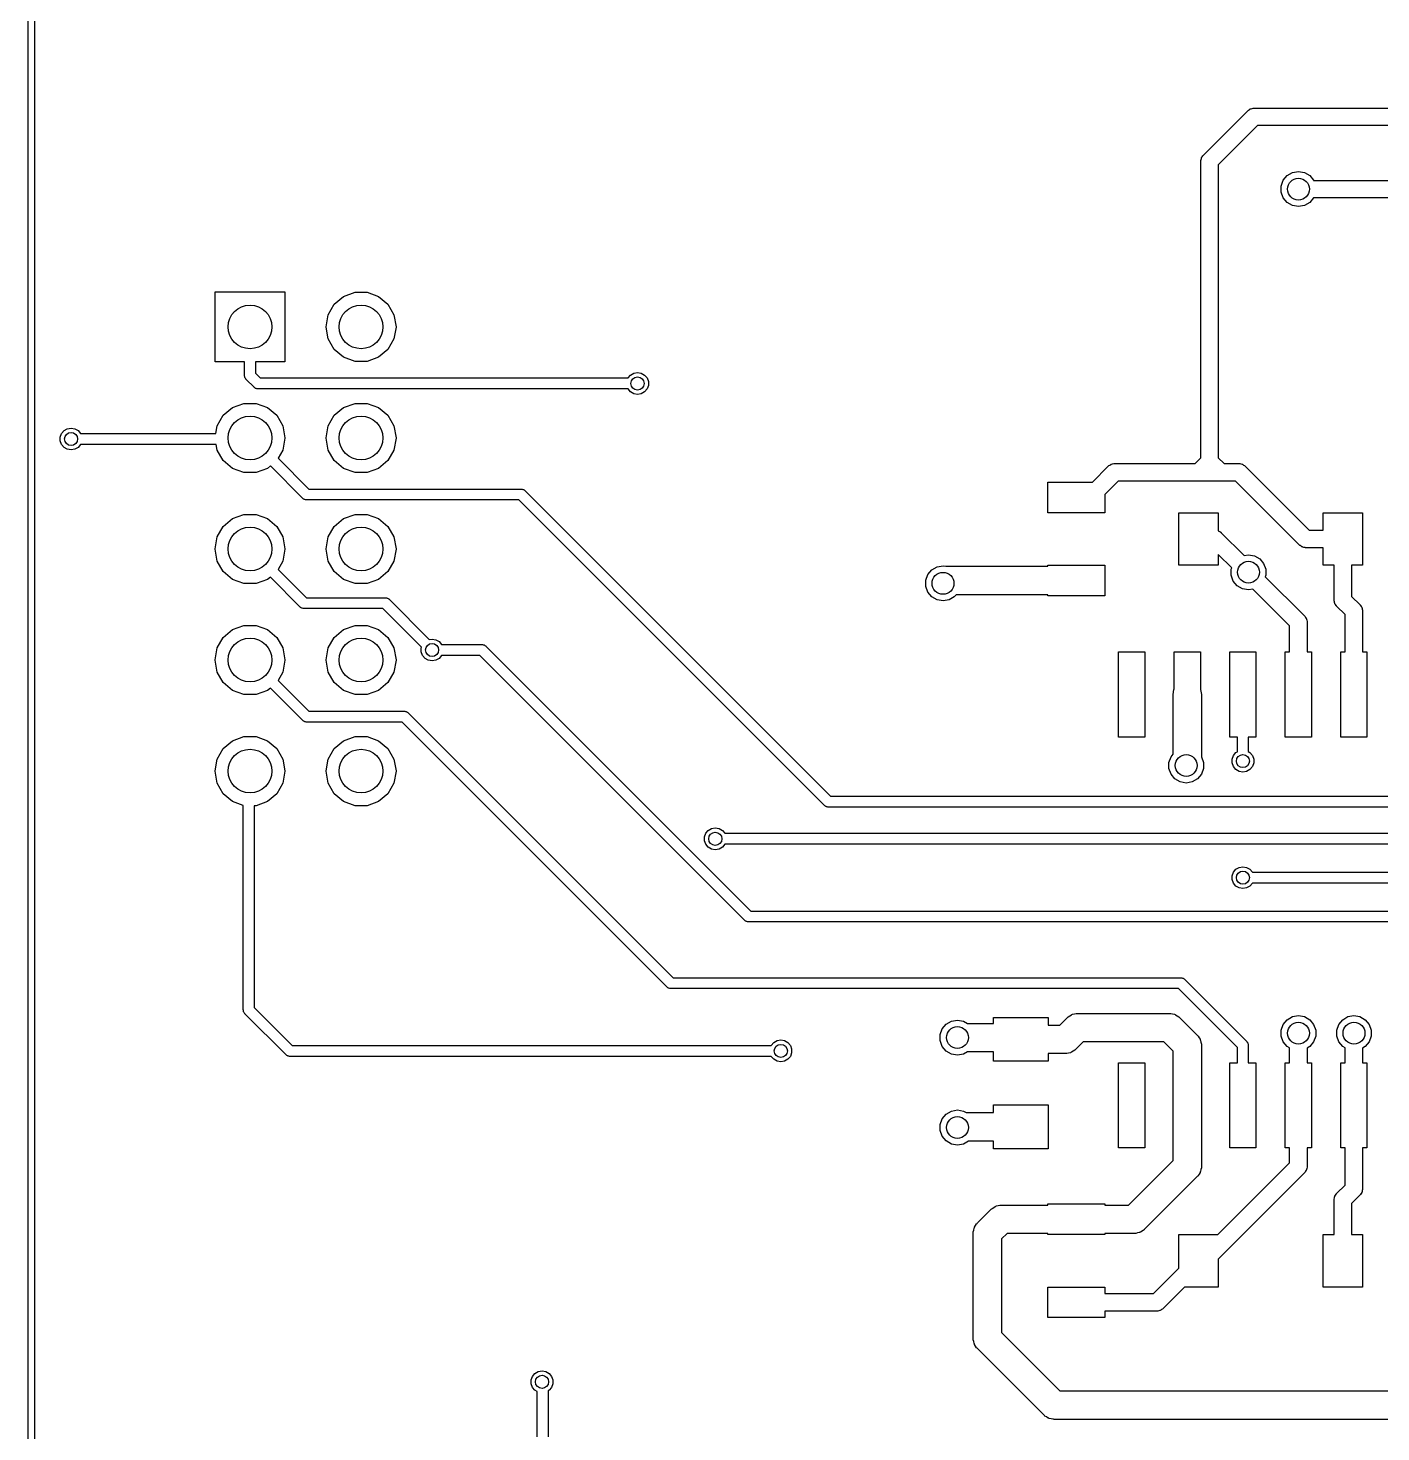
# Model space of a CAD drawing. Extents: x 25 to 125, y -125 to -25.
# Drawn here: x 24.93 to 55.86, y -90.27 to -58.17 of the extents above; entities that cross this region are included whole.
import ezdxf

# ---------------------------------------------------------------- set-up
doc = ezdxf.new("R2010")
doc.units = 0
doc.header["$MEASUREMENT"] = 0
doc.layers.add('BLACK', color=7, linetype='CONTINUOUS')

msp = doc.modelspace()

# ---------------------------------------------------------------- linework, layer by layer
at = {"layer": 'Black'}
for p, q in [((24.925, -125), (24.925, -25)), ((25.075, -25.075), (25.075, -124.925)), ((52.8304, -60.0448), (52.8531, -60.0317)), ((52.8531, -60.0317), (52.8745, -60.0167)), ((52.8745, -60.0167), (52.883, -60.0145)), ((52.883, -60.0145), (52.8906, -60.0101)), ((52.8906, -60.0101), (52.9163, -60.0055)), ((52.9163, -60.0055), (52.9416, -59.9988)), ((52.9416, -59.9988), (52.9503, -59.9995)), ((52.9503, -59.9995), (52.959, -59.998)), ((52.959, -59.998), (82.804, -59.998)), ((51.8016, -61.0726), (52.8176, -60.0566)), ((52.8176, -60.0566), (52.8248, -60.0515)), ((52.8248, -60.0515), (52.8304, -60.0448)), ((53.0418, -60.398), (52.143, -61.2968)), ((82.7212, -60.398), (53.0418, -60.398)), ((51.743, -61.214), (51.7445, -61.2053)), ((51.743, -67.945), (51.743, -61.214)), ((51.7438, -61.1966), (51.7505, -61.1713)), ((51.7445, -61.2053), (51.7438, -61.1966)), ((51.7505, -61.1713), (51.7551, -61.1456)), ((51.7551, -61.1456), (51.7595, -61.138)), ((51.7595, -61.138), (51.7617, -61.1295)), ((51.7617, -61.1295), (51.7767, -61.1081)), ((51.7767, -61.1081), (51.7898, -61.0854)), ((51.7898, -61.0854), (51.7965, -61.0798)), ((51.7965, -61.0798), (51.8016, -61.0726)), ((52.143, -61.2968), (52.143, -67.945)), ((53.6273, -61.6482), (53.7169, -61.5414)), ((53.7169, -61.5414), (53.8377, -61.4717)), ((53.8377, -61.4717), (53.975, -61.4475)), ((53.975, -61.4475), (54.1123, -61.4717)), ((54.1123, -61.4717), (54.2331, -61.5414)), ((54.2331, -61.5414), (54.3227, -61.6482)), ((53.5796, -61.7793), (53.6273, -61.6482)), ((53.5796, -61.9187), (53.5796, -61.7793)), ((53.6273, -62.0498), (53.5796, -61.9187)), ((54.3227, -61.6482), (54.323, -61.649)), ((54.323, -61.649), (79.075, -61.649)), ((53.7169, -62.1566), (53.6273, -62.0498)), ((53.8377, -62.2263), (53.7169, -62.1566)), ((53.975, -62.2505), (53.8377, -62.2263)), ((54.1123, -62.2263), (53.975, -62.2505)), ((54.2331, -62.1566), (54.1123, -62.2263)), ((54.3227, -62.0498), (54.2331, -62.1566)), ((54.323, -62.049), (54.3227, -62.0498)), ((79.075, -62.049), (54.323, -62.049)), ((29.2, -65.8), (29.2, -64.2)), ((29.2, -64.2), (30.8, -64.2)), ((30.8, -64.2), (30.8, -65.8)), ((32.14, -64.3041), (32.4011, -64.2091)), ((32.4011, -64.2091), (32.6789, -64.2091)), ((32.6789, -64.2091), (32.94, -64.3041)), ((31.7882, -64.7233), (31.9272, -64.4827)), ((31.9272, -64.4827), (32.14, -64.3041)), ((32.94, -64.3041), (33.1528, -64.4827)), ((33.1528, -64.4827), (33.2918, -64.7233)), ((31.74, -64.9969), (31.7882, -64.7233)), ((33.2918, -64.7233), (33.34, -64.9969)), ((31.74, -65.0031), (31.74, -64.9969)), ((31.7882, -65.2767), (31.74, -65.0031)), ((33.34, -65.0031), (33.2918, -65.2767)), ((33.34, -64.9969), (33.34, -65.0031)), ((31.9272, -65.5173), (31.7882, -65.2767)), ((33.2918, -65.2767), (33.1528, -65.5173)), ((29.875, -65.8), (29.2, -65.8)), ((29.875, -66.1136), (29.875, -65.8)), ((30.8, -65.8), (30.125, -65.8)), ((30.125, -65.8), (30.125, -66.0618)), ((32.14, -65.6959), (31.9272, -65.5173)), ((32.4011, -65.7909), (32.14, -65.6959)), ((32.6789, -65.7909), (32.4011, -65.7909)), ((32.94, -65.6959), (32.6789, -65.7909)), ((33.1528, -65.5173), (32.94, -65.6959)), ((29.876, -66.119), (29.875, -66.1136)), ((29.8755, -66.1245), (29.876, -66.119)), ((29.8797, -66.1403), (29.8755, -66.1245)), ((29.8825, -66.1564), (29.8797, -66.1403)), ((30.125, -66.0618), (30.2322, -66.169)), ((38.6447, -66.1685), (38.7007, -66.1018)), ((38.7007, -66.1018), (38.7762, -66.0582)), ((38.7762, -66.0582), (38.862, -66.043)), ((38.862, -66.043), (38.9478, -66.0582)), ((38.9478, -66.0582), (39.0233, -66.1018)), ((39.0233, -66.1018), (39.0793, -66.1685)), ((29.8853, -66.1611), (29.8825, -66.1564)), ((29.8867, -66.1664), (29.8853, -66.1611)), ((29.8961, -66.1798), (29.8867, -66.1664)), ((29.9042, -66.1939), (29.8961, -66.1798)), ((29.9085, -66.1975), (29.9042, -66.1939)), ((29.9116, -66.202), (29.9085, -66.1975)), ((30.092, -66.3824), (29.9116, -66.202)), ((30.0965, -66.3855), (30.092, -66.3824)), ((30.1001, -66.3898), (30.0965, -66.3855)), ((30.1142, -66.3979), (30.1001, -66.3898)), ((30.1276, -66.4073), (30.1142, -66.3979)), ((30.1329, -66.4087), (30.1276, -66.4073)), ((30.1376, -66.4115), (30.1329, -66.4087)), ((30.1537, -66.4143), (30.1376, -66.4115)), ((30.1695, -66.4185), (30.1537, -66.4143)), ((30.175, -66.418), (30.1695, -66.4185)), ((30.1804, -66.419), (30.175, -66.418)), ((38.6445, -66.419), (30.1804, -66.419)), ((30.2322, -66.169), (38.6445, -66.169)), ((38.6445, -66.169), (38.6447, -66.1685)), ((38.6447, -66.4195), (38.6445, -66.419)), ((38.7007, -66.4862), (38.6447, -66.4195)), ((39.0793, -66.4195), (39.0233, -66.4862)), ((39.0793, -66.1685), (39.1091, -66.2504)), ((39.1091, -66.3376), (39.0793, -66.4195)), ((39.1091, -66.2504), (39.1091, -66.3376)), ((29.6, -66.8441), (29.8611, -66.7491)), ((29.8611, -66.7491), (30.1389, -66.7491)), ((30.1389, -66.7491), (30.4, -66.8441)), ((32.14, -66.8441), (32.4011, -66.7491)), ((32.4011, -66.7491), (32.6789, -66.7491)), ((32.6789, -66.7491), (32.94, -66.8441)), ((38.7762, -66.5298), (38.7007, -66.4862)), ((38.862, -66.545), (38.7762, -66.5298)), ((38.9478, -66.5298), (38.862, -66.545)), ((39.0233, -66.4862), (38.9478, -66.5298)), ((29.2482, -67.2633), (29.3872, -67.0227)), ((29.3872, -67.0227), (29.6, -66.8441)), ((30.4, -66.8441), (30.6128, -67.0227)), ((30.6128, -67.0227), (30.7518, -67.2633)), ((31.7882, -67.2633), (31.9272, -67.0227)), ((31.9272, -67.0227), (32.14, -66.8441)), ((32.94, -66.8441), (33.1528, -67.0227)), ((33.1528, -67.0227), (33.2918, -67.2633)), ((25.6907, -67.4385), (25.7467, -67.3718)), ((25.7467, -67.3718), (25.8222, -67.3282)), ((25.8222, -67.3282), (25.908, -67.313)), ((25.908, -67.313), (25.9938, -67.3282)), ((25.9938, -67.3282), (26.0693, -67.3718)), ((26.0693, -67.3718), (26.1253, -67.4385)), ((29.2173, -67.439), (29.2482, -67.2633)), ((30.7518, -67.2633), (30.8, -67.5369)), ((31.74, -67.5369), (31.7882, -67.2633)), ((33.2918, -67.2633), (33.34, -67.5369)), ((25.6609, -67.5204), (25.6907, -67.4385)), ((25.6609, -67.6076), (25.6609, -67.5204)), ((25.6907, -67.6895), (25.6609, -67.6076)), ((25.7467, -67.7562), (25.6907, -67.6895)), ((26.1253, -67.6895), (26.0693, -67.7562)), ((26.1253, -67.4385), (26.1255, -67.439)), ((26.1255, -67.689), (26.1253, -67.6895)), ((26.1255, -67.439), (29.2173, -67.439)), ((29.2257, -67.689), (26.1255, -67.689)), ((29.2482, -67.8167), (29.2257, -67.689)), ((30.8, -67.5431), (30.7518, -67.8167)), ((30.8, -67.5369), (30.8, -67.5431)), ((31.74, -67.5431), (31.74, -67.5369)), ((31.7882, -67.8167), (31.74, -67.5431)), ((33.34, -67.5431), (33.2918, -67.8167)), ((33.34, -67.5369), (33.34, -67.5431)), ((25.8222, -67.7998), (25.7467, -67.7562)), ((25.908, -67.815), (25.8222, -67.7998)), ((25.9938, -67.7998), (25.908, -67.815)), ((26.0693, -67.7562), (25.9938, -67.7998)), ((29.3872, -68.0573), (29.2482, -67.8167)), ((29.6, -68.2359), (29.3872, -68.0573)), ((30.7518, -67.8167), (30.6426, -68.0058)), ((30.6426, -68.0058), (31.3458, -68.709)), ((31.9272, -68.0573), (31.7882, -67.8167)), ((32.14, -68.2359), (31.9272, -68.0573)), ((33.1528, -68.0573), (32.94, -68.2359)), ((33.2918, -67.8167), (33.1528, -68.0573)), ((51.6106, -68.126), (51.743, -67.9936)), ((51.743, -67.9936), (51.743, -67.945)), ((52.143, -67.945), (52.143, -67.9936)), ((52.143, -67.9936), (52.2754, -68.126)), ((29.8611, -68.3309), (29.6, -68.2359)), ((30.1389, -68.3309), (29.8611, -68.3309)), ((30.4, -68.2359), (30.1389, -68.3309)), ((30.4648, -68.1815), (30.4, -68.2359)), ((31.2056, -68.9224), (30.4648, -68.1815)), ((32.4011, -68.3309), (32.14, -68.2359)), ((32.6789, -68.3309), (32.4011, -68.3309)), ((32.94, -68.2359), (32.6789, -68.3309)), ((49.2622, -68.55), (49.6276, -68.1846)), ((49.6276, -68.1846), (49.6348, -68.1795)), ((49.6348, -68.1795), (49.6404, -68.1728)), ((49.6404, -68.1728), (49.6631, -68.1597)), ((49.6631, -68.1597), (49.6845, -68.1447)), ((49.6845, -68.1447), (49.693, -68.1425)), ((49.693, -68.1425), (49.7006, -68.1381)), ((49.7006, -68.1381), (49.7263, -68.1335)), ((49.7263, -68.1335), (49.7516, -68.1268)), ((49.7516, -68.1268), (49.7603, -68.1275)), ((49.7603, -68.1275), (49.769, -68.126)), ((49.769, -68.126), (51.5874, -68.126)), ((51.5874, -68.126), (51.6106, -68.126)), ((52.2754, -68.126), (52.2986, -68.126)), ((52.2986, -68.126), (52.616, -68.126)), ((52.616, -68.126), (52.6247, -68.1275)), ((52.6247, -68.1275), (52.6334, -68.1268)), ((52.6334, -68.1268), (52.6587, -68.1335)), ((52.6587, -68.1335), (52.6844, -68.1381)), ((52.6844, -68.1381), (52.692, -68.1425)), ((52.692, -68.1425), (52.7005, -68.1447)), ((52.7005, -68.1447), (52.7219, -68.1597)), ((52.7219, -68.1597), (52.7446, -68.1728)), ((52.7446, -68.1728), (52.7502, -68.1795)), ((52.7502, -68.1795), (52.7574, -68.1846)), ((52.7574, -68.1846), (54.2228, -69.65)), ((31.3458, -68.709), (36.1998, -68.709)), ((36.1998, -68.709), (36.2052, -68.71)), ((36.2052, -68.71), (36.2107, -68.7095)), ((36.2107, -68.7095), (36.2264, -68.7137)), ((48.245, -69.25), (48.245, -68.55)), ((48.245, -68.55), (49.2622, -68.55)), ((49.8518, -68.526), (49.545, -68.8328)), ((51.5874, -68.526), (49.8518, -68.526)), ((51.943, -68.526), (51.5874, -68.526)), ((52.2986, -68.526), (51.943, -68.526)), ((52.5332, -68.526), (52.2986, -68.526)), ((53.9986, -69.9914), (52.5332, -68.526)), ((31.2101, -68.9255), (31.2056, -68.9224)), ((31.2137, -68.9298), (31.2101, -68.9255)), ((31.2278, -68.9379), (31.2137, -68.9298)), ((31.2412, -68.9473), (31.2278, -68.9379)), ((31.2465, -68.9487), (31.2412, -68.9473)), ((31.2512, -68.9515), (31.2465, -68.9487)), ((31.2673, -68.9543), (31.2512, -68.9515)), ((31.2831, -68.9585), (31.2673, -68.9543)), ((31.2886, -68.958), (31.2831, -68.9585)), ((31.294, -68.959), (31.2886, -68.958)), ((36.148, -68.959), (31.294, -68.959)), ((43.1344, -75.9454), (36.148, -68.959)), ((36.2264, -68.7137), (36.2425, -68.7165)), ((36.2425, -68.7165), (36.2473, -68.7193)), ((36.2473, -68.7193), (36.2526, -68.7207)), ((36.2526, -68.7207), (36.266, -68.7301)), ((36.266, -68.7301), (36.2801, -68.7382)), ((36.2801, -68.7382), (36.2837, -68.7425)), ((36.2837, -68.7425), (36.2882, -68.7456)), ((36.2882, -68.7456), (43.2746, -75.732)), ((49.545, -68.8328), (49.545, -69.25)), ((29.6, -69.3841), (29.8611, -69.2891)), ((29.8611, -69.2891), (30.1389, -69.2891)), ((30.1389, -69.2891), (30.4, -69.3841)), ((32.14, -69.3841), (32.4011, -69.2891)), ((32.4011, -69.2891), (32.6789, -69.2891)), ((32.6789, -69.2891), (32.94, -69.3841)), ((49.545, -69.25), (48.245, -69.25)), ((51.24, -70.45), (51.24, -69.25)), ((51.24, -69.25), (52.14, -69.25)), ((52.14, -69.25), (52.14, -69.663)), ((54.54, -69.65), (54.54, -69.25)), ((54.54, -69.25), (55.44, -69.25)), ((55.44, -69.25), (55.44, -70.45)), ((29.2482, -69.8033), (29.3872, -69.5627)), ((29.3872, -69.5627), (29.6, -69.3841)), ((30.4, -69.3841), (30.6128, -69.5627)), ((30.6128, -69.5627), (30.7518, -69.8033)), ((31.7882, -69.8033), (31.9272, -69.5627)), ((31.9272, -69.5627), (32.14, -69.3841)), ((32.94, -69.3841), (33.1528, -69.5627)), ((33.1528, -69.5627), (33.2918, -69.8033)), ((52.14, -69.663), (52.146, -69.6665)), ((52.146, -69.6665), (52.1545, -69.6687)), ((52.1545, -69.6687), (52.1759, -69.6837)), ((54.2228, -69.65), (54.54, -69.65)), ((29.2, -70.0769), (29.2482, -69.8033)), ((30.7518, -69.8033), (30.8, -70.0769)), ((31.74, -70.0769), (31.7882, -69.8033)), ((33.2918, -69.8033), (33.34, -70.0769)), ((52.1759, -69.6837), (52.1986, -69.6968)), ((52.1986, -69.6968), (52.2042, -69.7035)), ((52.2042, -69.7035), (52.2114, -69.7086)), ((52.2114, -69.7086), (52.7311, -70.2283)), ((54.0058, -69.9965), (53.9986, -69.9914)), ((29.2, -70.0831), (29.2, -70.0769)), ((29.2482, -70.3567), (29.2, -70.0831)), ((30.8, -70.0831), (30.7518, -70.3567)), ((30.8, -70.0769), (30.8, -70.0831)), ((31.74, -70.0831), (31.74, -70.0769)), ((31.7882, -70.3567), (31.74, -70.0831)), ((33.34, -70.0831), (33.2918, -70.3567)), ((33.34, -70.0769), (33.34, -70.0831)), ((52.448, -70.5109), (52.14, -70.2028)), ((52.14, -70.2028), (52.14, -70.45)), ((52.7311, -70.2283), (52.832, -70.2105)), ((52.832, -70.2105), (52.9693, -70.2347)), ((52.9693, -70.2347), (53.0901, -70.3044)), ((53.0901, -70.3044), (53.1797, -70.4112)), ((54.0114, -70.0032), (54.0058, -69.9965)), ((54.0341, -70.0163), (54.0114, -70.0032)), ((54.0555, -70.0313), (54.0341, -70.0163)), ((54.064, -70.0335), (54.0555, -70.0313)), ((54.0716, -70.0379), (54.064, -70.0335)), ((54.0973, -70.0425), (54.0716, -70.0379)), ((54.1226, -70.0492), (54.0973, -70.0425)), ((54.1313, -70.0485), (54.1226, -70.0492)), ((54.14, -70.05), (54.1313, -70.0485)), ((54.54, -70.05), (54.14, -70.05)), ((54.54, -70.45), (54.54, -70.05)), ((29.3872, -70.5973), (29.2482, -70.3567)), ((29.6, -70.7759), (29.3872, -70.5973)), ((30.7518, -70.3567), (30.6426, -70.5458)), ((30.6426, -70.5458), (31.2904, -71.1936)), ((31.9272, -70.5973), (31.7882, -70.3567)), ((32.14, -70.7759), (31.9272, -70.5973)), ((33.1528, -70.5973), (32.94, -70.7759)), ((33.2918, -70.3567), (33.1528, -70.5973)), ((45.4993, -70.6652), (45.5889, -70.5584)), ((45.5889, -70.5584), (45.7097, -70.4887)), ((45.7097, -70.4887), (45.847, -70.4645)), ((45.847, -70.4645), (45.9098, -70.4756)), ((45.9098, -70.4756), (45.913, -70.475)), ((45.913, -70.475), (48.245, -70.475)), ((48.245, -70.475), (48.245, -70.45)), ((48.245, -70.45), (49.545, -70.45)), ((49.545, -70.45), (49.545, -71.15)), ((52.14, -70.45), (51.24, -70.45)), ((52.4366, -70.5423), (52.448, -70.5109)), ((52.4366, -70.6817), (52.4366, -70.5423)), ((53.1797, -70.4112), (53.2274, -70.5423)), ((53.2274, -70.5423), (53.2274, -70.6817)), ((54.79, -70.45), (54.54, -70.45)), ((54.79, -71.246), (54.79, -70.45)), ((55.44, -70.45), (55.19, -70.45)), ((55.19, -70.45), (55.19, -71.1632)), ((29.8611, -70.8709), (29.6, -70.7759)), ((30.1389, -70.8709), (29.8611, -70.8709)), ((30.4, -70.7759), (30.1389, -70.8709)), ((30.4648, -70.7215), (30.4, -70.7759)), ((31.1502, -71.407), (30.4648, -70.7215)), ((32.4011, -70.8709), (32.14, -70.7759)), ((32.6789, -70.8709), (32.4011, -70.8709)), ((32.94, -70.7759), (32.6789, -70.8709)), ((45.4516, -70.7963), (45.4993, -70.6652)), ((45.4516, -70.9357), (45.4516, -70.7963)), ((45.4993, -71.0668), (45.4516, -70.9357)), ((52.4843, -70.8128), (52.4366, -70.6817)), ((52.5739, -70.9196), (52.4843, -70.8128)), ((52.6947, -70.9893), (52.5739, -70.9196)), ((53.2274, -70.6817), (53.216, -70.7131)), ((53.216, -70.7131), (54.114, -71.6112)), ((31.2904, -71.1936), (33.0916, -71.1936)), ((33.0916, -71.1936), (33.097, -71.1946)), ((33.097, -71.1946), (33.1025, -71.1941)), ((33.1025, -71.1941), (33.1183, -71.1983)), ((33.1183, -71.1983), (33.1344, -71.2011)), ((33.1344, -71.2011), (33.1391, -71.2039)), ((33.1391, -71.2039), (33.1444, -71.2053)), ((33.1444, -71.2053), (33.1578, -71.2147)), ((33.1578, -71.2147), (33.1719, -71.2228)), ((33.1719, -71.2228), (33.1755, -71.2271)), ((33.1755, -71.2271), (33.18, -71.2302)), ((33.18, -71.2302), (34.0999, -72.1502)), ((45.5889, -71.1736), (45.4993, -71.0668)), ((45.7097, -71.2433), (45.5889, -71.1736)), ((45.847, -71.2675), (45.7097, -71.2433)), ((45.9843, -71.2433), (45.847, -71.2675)), ((46.1051, -71.1736), (45.9843, -71.2433)), ((46.1459, -71.125), (46.1051, -71.1736)), ((48.245, -71.125), (46.1459, -71.125)), ((48.245, -71.15), (48.245, -71.125)), ((49.545, -71.15), (48.245, -71.15)), ((52.832, -71.0135), (52.6947, -70.9893)), ((52.9329, -70.9957), (52.832, -71.0135)), ((53.7726, -71.8355), (52.9329, -70.9957)), ((54.7915, -71.2547), (54.79, -71.246)), ((54.7908, -71.2634), (54.7915, -71.2547)), ((54.7975, -71.2887), (54.7908, -71.2634)), ((55.19, -71.1632), (55.384, -71.3572)), ((31.1547, -71.4101), (31.1502, -71.407)), ((31.1583, -71.4144), (31.1547, -71.4101)), ((31.1724, -71.4225), (31.1583, -71.4144)), ((31.1858, -71.4319), (31.1724, -71.4225)), ((31.1911, -71.4333), (31.1858, -71.4319)), ((31.1958, -71.4361), (31.1911, -71.4333)), ((31.2119, -71.4389), (31.1958, -71.4361)), ((31.2277, -71.4431), (31.2119, -71.4389)), ((31.2332, -71.4426), (31.2277, -71.4431)), ((31.2386, -71.4436), (31.2332, -71.4426)), ((33.0398, -71.4436), (31.2386, -71.4436)), ((33.923, -72.3268), (33.0398, -71.4436)), ((54.8021, -71.3144), (54.7975, -71.2887)), ((54.8065, -71.322), (54.8021, -71.3144)), ((54.8087, -71.3305), (54.8065, -71.322)), ((54.8237, -71.3519), (54.8087, -71.3305)), ((54.8368, -71.3746), (54.8237, -71.3519)), ((54.8435, -71.3802), (54.8368, -71.3746)), ((54.8486, -71.3874), (54.8435, -71.3802)), ((55.0426, -71.5815), (54.8486, -71.3874)), ((55.0426, -72.43), (55.0426, -71.5815)), ((55.384, -71.3572), (55.3891, -71.3644)), ((55.3891, -71.3644), (55.3958, -71.3701)), ((55.3958, -71.3701), (55.4089, -71.3927)), ((55.4089, -71.3927), (55.4239, -71.4141)), ((55.4239, -71.4141), (55.4261, -71.4226)), ((55.4261, -71.4226), (55.4305, -71.4302)), ((55.4305, -71.4302), (55.4351, -71.4559)), ((55.4351, -71.4559), (55.4418, -71.4812)), ((55.4418, -71.4812), (55.4411, -71.4899)), ((55.4411, -71.4899), (55.4426, -71.4986)), ((55.4426, -71.4986), (55.4426, -72.43)), ((29.6, -71.9241), (29.8611, -71.8291)), ((29.8611, -71.8291), (30.1389, -71.8291)), ((30.1389, -71.8291), (30.4, -71.9241)), ((32.14, -71.9241), (32.4011, -71.8291)), ((32.4011, -71.8291), (32.6789, -71.8291)), ((32.6789, -71.8291), (32.94, -71.9241)), ((53.7726, -72.43), (53.7726, -71.8355)), ((54.114, -71.6112), (54.1191, -71.6184)), ((54.1191, -71.6184), (54.1258, -71.6241)), ((54.1258, -71.6241), (54.1389, -71.6467)), ((54.1389, -71.6467), (54.1539, -71.6681)), ((54.1539, -71.6681), (54.1562, -71.6766)), ((54.1562, -71.6766), (54.1606, -71.6842)), ((54.1606, -71.6842), (54.1651, -71.7099)), ((54.1651, -71.7099), (54.1719, -71.7352)), ((54.1719, -71.7352), (54.1711, -71.7439)), ((54.1711, -71.7439), (54.1726, -71.7526)), ((54.1726, -71.7526), (54.1726, -72.43)), ((29.2482, -72.3433), (29.3872, -72.1027)), ((29.3872, -72.1027), (29.6, -71.9241)), ((30.4, -71.9241), (30.6128, -72.1027)), ((30.6128, -72.1027), (30.7518, -72.3433)), ((31.7882, -72.3433), (31.9272, -72.1027)), ((31.9272, -72.1027), (32.14, -71.9241)), ((32.94, -71.9241), (33.1528, -72.1027)), ((33.1528, -72.1027), (33.2918, -72.3433)), ((34.0999, -72.1502), (34.163, -72.139)), ((34.163, -72.139), (34.2488, -72.1542)), ((34.2488, -72.1542), (34.3243, -72.1978)), ((34.3243, -72.1978), (34.3803, -72.2645)), ((29.2, -72.6169), (29.2482, -72.3433)), ((30.7518, -72.3433), (30.8, -72.6169)), ((31.74, -72.6169), (31.7882, -72.3433)), ((33.2918, -72.3433), (33.34, -72.6169)), ((33.9159, -72.3464), (33.923, -72.3268)), ((33.9159, -72.4336), (33.9159, -72.3464)), ((33.9457, -72.5155), (33.9159, -72.4336)), ((34.0017, -72.5822), (33.9457, -72.5155)), ((34.3803, -72.5155), (34.3243, -72.5822)), ((34.3803, -72.2645), (34.3805, -72.265)), ((34.3805, -72.515), (34.3803, -72.5155)), ((34.3805, -72.265), (35.306, -72.265)), ((35.2542, -72.515), (34.3805, -72.515)), ((41.3136, -78.5744), (35.2542, -72.515)), ((35.306, -72.265), (35.3114, -72.266)), ((35.3114, -72.266), (35.3169, -72.2655)), ((35.3169, -72.2655), (35.3327, -72.2697)), ((35.3327, -72.2697), (35.3488, -72.2725)), ((35.3488, -72.2725), (35.3535, -72.2753)), ((35.3535, -72.2753), (35.3588, -72.2767)), ((35.3588, -72.2767), (35.3722, -72.2861)), ((35.3722, -72.2861), (35.3863, -72.2942)), ((35.3863, -72.2942), (35.3899, -72.2985)), ((35.3899, -72.2985), (35.3944, -72.3016)), ((35.3944, -72.3016), (41.4538, -78.361)), ((49.8626, -74.38), (49.8626, -72.43)), ((49.8626, -72.43), (50.4626, -72.43)), ((50.4626, -72.43), (50.4626, -74.38)), ((51.1326, -73.2845), (51.1326, -72.43)), ((51.1326, -72.43), (51.7326, -72.43)), ((51.7326, -72.43), (51.7326, -73.2845)), ((52.4026, -74.38), (52.4026, -72.43)), ((52.4026, -72.43), (53.0026, -72.43)), ((53.0026, -72.43), (53.0026, -74.38)), ((53.6726, -74.38), (53.6726, -72.43)), ((53.6726, -72.43), (53.7726, -72.43)), ((54.1726, -72.43), (54.2726, -72.43)), ((54.2726, -72.43), (54.2726, -74.38)), ((54.9426, -74.38), (54.9426, -72.43)), ((54.9426, -72.43), (55.0426, -72.43)), ((55.4426, -72.43), (55.5426, -72.43)), ((55.5426, -72.43), (55.5426, -74.38)), ((29.2, -72.6231), (29.2, -72.6169)), ((29.2482, -72.8967), (29.2, -72.6231)), ((30.8, -72.6231), (30.7518, -72.8967)), ((30.8, -72.6169), (30.8, -72.6231)), ((31.74, -72.6231), (31.74, -72.6169)), ((31.7882, -72.8967), (31.74, -72.6231)), ((33.34, -72.6231), (33.2918, -72.8967)), ((33.34, -72.6169), (33.34, -72.6231)), ((34.0772, -72.6258), (34.0017, -72.5822)), ((34.163, -72.641), (34.0772, -72.6258)), ((34.2488, -72.6258), (34.163, -72.641)), ((34.3243, -72.5822), (34.2488, -72.6258)), ((29.3872, -73.1373), (29.2482, -72.8967)), ((29.6, -73.3159), (29.3872, -73.1373)), ((30.7518, -72.8967), (30.6426, -73.0858)), ((30.6426, -73.0858), (31.3458, -73.789)), ((31.9272, -73.1373), (31.7882, -72.8967)), ((32.14, -73.3159), (31.9272, -73.1373)), ((33.1528, -73.1373), (32.94, -73.3159)), ((33.2918, -72.8967), (33.1528, -73.1373)), ((29.8611, -73.4109), (29.6, -73.3159)), ((30.1389, -73.4109), (29.8611, -73.4109)), ((30.4, -73.3159), (30.1389, -73.4109)), ((30.4648, -73.2615), (30.4, -73.3159)), ((31.2056, -74.0024), (30.4648, -73.2615)), ((32.4011, -73.4109), (32.14, -73.3159)), ((32.6789, -73.4109), (32.4011, -73.4109)), ((32.94, -73.3159), (32.6789, -73.4109)), ((51.1076, -73.405), (51.1272, -73.2938)), ((51.1076, -74.7763), (51.1076, -73.405)), ((51.1272, -73.2938), (51.1326, -73.2845)), ((51.7326, -73.2845), (51.738, -73.2938)), ((51.738, -73.2938), (51.7576, -73.405)), ((51.7576, -73.405), (51.7576, -74.8316)), ((31.3458, -73.789), (33.528, -73.789)), ((33.528, -73.789), (33.5334, -73.79)), ((33.5334, -73.79), (33.5389, -73.7895)), ((33.5389, -73.7895), (33.5547, -73.7937)), ((33.5547, -73.7937), (33.5708, -73.7965)), ((33.5708, -73.7965), (33.5755, -73.7993)), ((33.5755, -73.7993), (33.5808, -73.8007)), ((33.5808, -73.8007), (33.5942, -73.8101)), ((33.5942, -73.8101), (33.6083, -73.8182)), ((33.6083, -73.8182), (33.6119, -73.8225)), ((33.6119, -73.8225), (33.6164, -73.8256)), ((33.6164, -73.8256), (39.6758, -79.885)), ((31.2101, -74.0055), (31.2056, -74.0024)), ((31.2137, -74.0098), (31.2101, -74.0055)), ((31.2278, -74.0179), (31.2137, -74.0098)), ((31.2412, -74.0273), (31.2278, -74.0179)), ((31.2465, -74.0287), (31.2412, -74.0273)), ((31.2512, -74.0315), (31.2465, -74.0287)), ((31.2673, -74.0343), (31.2512, -74.0315)), ((31.2831, -74.0385), (31.2673, -74.0343)), ((31.2886, -74.038), (31.2831, -74.0385)), ((31.294, -74.039), (31.2886, -74.038)), ((33.4762, -74.039), (31.294, -74.039)), ((39.5356, -80.0984), (33.4762, -74.039)), ((29.3872, -74.6427), (29.6, -74.4641)), ((29.6, -74.4641), (29.8611, -74.3691)), ((29.8611, -74.3691), (30.1389, -74.3691)), ((30.1389, -74.3691), (30.4, -74.4641)), ((30.4, -74.4641), (30.6128, -74.6427)), ((31.9272, -74.6427), (32.14, -74.4641)), ((32.14, -74.4641), (32.4011, -74.3691)), ((32.4011, -74.3691), (32.6789, -74.3691)), ((32.6789, -74.3691), (32.94, -74.4641)), ((32.94, -74.4641), (33.1528, -74.6427)), ((50.4626, -74.38), (49.8626, -74.38)), ((52.5776, -74.38), (52.4026, -74.38)), ((52.5776, -74.7182), (52.5776, -74.38)), ((53.0026, -74.38), (52.8276, -74.38)), ((52.8276, -74.38), (52.8276, -74.7154)), ((54.2726, -74.38), (53.6726, -74.38)), ((55.5426, -74.38), (54.9426, -74.38)), ((29.2482, -74.8833), (29.3872, -74.6427)), ((30.6128, -74.6427), (30.7518, -74.8833)), ((31.7882, -74.8833), (31.9272, -74.6427)), ((33.1528, -74.6427), (33.2918, -74.8833)), ((51.0619, -74.8308), (51.1076, -74.7763)), ((52.4579, -74.8864), (52.4877, -74.8045)), ((52.4877, -74.8045), (52.5437, -74.7378)), ((52.5437, -74.7378), (52.5776, -74.7182)), ((52.8276, -74.7154), (52.8663, -74.7378)), ((52.8663, -74.7378), (52.9223, -74.8045)), ((52.9223, -74.8045), (52.9521, -74.8864)), ((29.2, -75.1569), (29.2482, -74.8833)), ((30.7518, -74.8833), (30.8, -75.1569)), ((31.74, -75.1569), (31.7882, -74.8833)), ((33.2918, -74.8833), (33.34, -75.1569)), ((51.0142, -74.9619), (51.0619, -74.8308)), ((51.0142, -75.1013), (51.0142, -74.9619)), ((51.0619, -75.2324), (51.0142, -75.1013)), ((51.805, -75.1013), (51.7573, -75.2324)), ((51.7576, -74.8316), (51.805, -74.9619)), ((51.805, -74.9619), (51.805, -75.1013)), ((52.4579, -74.9736), (52.4579, -74.8864)), ((52.4877, -75.0555), (52.4579, -74.9736)), ((52.5437, -75.1222), (52.4877, -75.0555)), ((52.6192, -75.1658), (52.5437, -75.1222)), ((52.8663, -75.1222), (52.7908, -75.1658)), ((52.9223, -75.0555), (52.8663, -75.1222)), ((52.9521, -74.9736), (52.9223, -75.0555)), ((52.9521, -74.8864), (52.9521, -74.9736)), ((29.2, -75.1631), (29.2, -75.1569)), ((29.2482, -75.4367), (29.2, -75.1631)), ((29.3872, -75.6773), (29.2482, -75.4367)), ((30.7518, -75.4367), (30.6128, -75.6773)), ((30.8, -75.1631), (30.7518, -75.4367)), ((30.8, -75.1569), (30.8, -75.1631)), ((31.74, -75.1631), (31.74, -75.1569)), ((31.7882, -75.4367), (31.74, -75.1631)), ((31.9272, -75.6773), (31.7882, -75.4367)), ((33.2918, -75.4367), (33.1528, -75.6773)), ((33.34, -75.1631), (33.2918, -75.4367)), ((33.34, -75.1569), (33.34, -75.1631)), ((51.1515, -75.3392), (51.0619, -75.2324)), ((51.2723, -75.4089), (51.1515, -75.3392)), ((51.4096, -75.4331), (51.2723, -75.4089)), ((51.5469, -75.4089), (51.4096, -75.4331)), ((51.6677, -75.3392), (51.5469, -75.4089)), ((51.7573, -75.2324), (51.6677, -75.3392)), ((52.705, -75.181), (52.6192, -75.1658)), ((52.7908, -75.1658), (52.705, -75.181)), ((29.6, -75.8559), (29.3872, -75.6773)), ((30.6128, -75.6773), (30.4, -75.8559)), ((32.14, -75.8559), (31.9272, -75.6773)), ((33.1528, -75.6773), (32.94, -75.8559)), ((43.2746, -75.732), (58.9276, -75.732)), ((29.847, -75.9458), (29.6, -75.8559)), ((29.847, -80.6196), (29.847, -75.9458)), ((30.1389, -75.9509), (30.097, -75.9509)), ((30.097, -75.9509), (30.097, -80.5678)), ((30.4, -75.8559), (30.1389, -75.9509)), ((32.4011, -75.9509), (32.14, -75.8559)), ((32.6789, -75.9509), (32.4011, -75.9509)), ((32.94, -75.8559), (32.6789, -75.9509)), ((43.1389, -75.9485), (43.1344, -75.9454)), ((43.1424, -75.9528), (43.1389, -75.9485)), ((43.1566, -75.9609), (43.1424, -75.9528)), ((43.17, -75.9703), (43.1566, -75.9609)), ((43.1753, -75.9717), (43.17, -75.9703)), ((43.18, -75.9745), (43.1753, -75.9717)), ((43.1961, -75.9773), (43.18, -75.9745)), ((43.2119, -75.9815), (43.1961, -75.9773)), ((43.2174, -75.981), (43.2119, -75.9815)), ((43.2228, -75.982), (43.2174, -75.981)), ((59.0122, -75.982), (43.2228, -75.982)), ((40.3929, -76.6644), (40.4227, -76.5825)), ((40.3929, -76.7516), (40.3929, -76.6644)), ((40.4227, -76.5825), (40.4787, -76.5158)), ((40.4787, -76.5158), (40.5542, -76.4722)), ((40.5542, -76.4722), (40.64, -76.457)), ((40.64, -76.457), (40.7258, -76.4722)), ((40.7258, -76.4722), (40.8013, -76.5158)), ((40.8013, -76.5158), (40.8573, -76.5825)), ((40.8573, -76.5825), (40.8575, -76.583)), ((40.8575, -76.583), (60.1075, -76.583)), ((40.4227, -76.8335), (40.3929, -76.7516)), ((40.4787, -76.9002), (40.4227, -76.8335)), ((40.5542, -76.9438), (40.4787, -76.9002)), ((40.64, -76.959), (40.5542, -76.9438)), ((40.7258, -76.9438), (40.64, -76.959)), ((40.8013, -76.9002), (40.7258, -76.9438)), ((40.8573, -76.8335), (40.8013, -76.9002)), ((40.8575, -76.833), (40.8573, -76.8335)), ((60.1075, -76.833), (40.8575, -76.833)), ((52.5437, -77.4048), (52.6192, -77.3612)), ((52.6192, -77.3612), (52.705, -77.346)), ((52.705, -77.346), (52.7908, -77.3612)), ((52.7908, -77.3612), (52.8663, -77.4048)), ((52.4579, -77.5534), (52.4877, -77.4715)), ((52.4579, -77.6406), (52.4579, -77.5534)), ((52.4877, -77.7225), (52.4579, -77.6406)), ((52.4877, -77.4715), (52.5437, -77.4048)), ((52.8663, -77.4048), (52.9223, -77.4715)), ((52.9223, -77.4715), (52.9225, -77.472)), ((52.9225, -77.472), (70.2675, -77.472)), ((52.5437, -77.7892), (52.4877, -77.7225)), ((52.6192, -77.8328), (52.5437, -77.7892)), ((52.705, -77.848), (52.6192, -77.8328)), ((52.7908, -77.8328), (52.705, -77.848)), ((52.8663, -77.7892), (52.7908, -77.8328)), ((52.9223, -77.7225), (52.8663, -77.7892)), ((52.9225, -77.722), (52.9223, -77.7225)), ((70.2675, -77.722), (52.9225, -77.722)), ((41.3181, -78.5775), (41.3136, -78.5744)), ((41.3217, -78.5818), (41.3181, -78.5775)), ((41.3358, -78.5899), (41.3217, -78.5818)), ((41.3492, -78.5993), (41.3358, -78.5899)), ((41.3545, -78.6007), (41.3492, -78.5993)), ((41.3592, -78.6035), (41.3545, -78.6007)), ((41.3753, -78.6063), (41.3592, -78.6035)), ((41.3911, -78.6105), (41.3753, -78.6063)), ((41.3966, -78.61), (41.3911, -78.6105)), ((41.402, -78.611), (41.3966, -78.61)), ((60.1075, -78.611), (41.402, -78.611)), ((41.4538, -78.361), (60.1075, -78.361)), ((39.6758, -79.885), (51.2826, -79.885)), ((51.2826, -79.885), (51.288, -79.886)), ((51.288, -79.886), (51.2935, -79.8855)), ((51.2935, -79.8855), (51.3093, -79.8897)), ((51.3093, -79.8897), (51.3254, -79.8925)), ((51.3254, -79.8925), (51.3301, -79.8953)), ((51.3301, -79.8953), (51.3354, -79.8967)), ((51.3354, -79.8967), (51.3488, -79.9061)), ((51.3488, -79.9061), (51.363, -79.9142)), ((51.363, -79.9142), (51.3665, -79.9185)), ((51.3665, -79.9185), (51.371, -79.9216)), ((51.371, -79.9216), (52.791, -81.3416)), ((39.5401, -80.1015), (39.5356, -80.0984)), ((39.5437, -80.1058), (39.5401, -80.1015)), ((39.5578, -80.1139), (39.5437, -80.1058)), ((39.5712, -80.1233), (39.5578, -80.1139)), ((39.5765, -80.1247), (39.5712, -80.1233)), ((39.5812, -80.1275), (39.5765, -80.1247)), ((39.5973, -80.1303), (39.5812, -80.1275)), ((39.6131, -80.1345), (39.5973, -80.1303)), ((39.6186, -80.134), (39.6131, -80.1345)), ((39.624, -80.135), (39.6186, -80.134)), ((51.2308, -80.135), (39.624, -80.135)), ((52.5776, -81.4818), (51.2308, -80.135)), ((30.097, -80.5678), (30.9636, -81.4344)), ((29.848, -80.625), (29.847, -80.6196)), ((29.8475, -80.6305), (29.848, -80.625)), ((29.8517, -80.6463), (29.8475, -80.6305)), ((29.8545, -80.6624), (29.8517, -80.6463)), ((29.8573, -80.6671), (29.8545, -80.6624)), ((29.8587, -80.6724), (29.8573, -80.6671)), ((29.8681, -80.6858), (29.8587, -80.6724)), ((29.8762, -80.6999), (29.8681, -80.6858)), ((29.8805, -80.7035), (29.8762, -80.6999)), ((29.8836, -80.708), (29.8805, -80.7035)), ((30.8234, -81.6478), (29.8836, -80.708)), ((45.9191, -80.947), (46.0399, -80.8773)), ((46.0399, -80.8773), (46.1772, -80.8531)), ((46.1772, -80.8531), (46.3145, -80.8773)), ((46.3145, -80.8773), (46.4051, -80.9296)), ((47, -80.9296), (47, -80.796)), ((47, -80.796), (48.25, -80.796)), ((48.25, -80.796), (48.25, -80.971)), ((48.5154, -80.971), (48.6902, -80.7962)), ((48.6902, -80.7962), (48.7019, -80.788)), ((48.7019, -80.788), (48.7111, -80.777)), ((48.7111, -80.777), (48.7479, -80.7558)), ((48.7479, -80.7558), (48.7826, -80.7314)), ((48.7826, -80.7314), (48.7965, -80.7277)), ((48.7965, -80.7277), (48.8088, -80.7206)), ((48.8088, -80.7206), (48.8507, -80.7132)), ((48.8507, -80.7132), (48.8917, -80.7022)), ((48.8917, -80.7022), (48.9059, -80.7035)), ((48.9059, -80.7035), (48.92, -80.701)), ((48.92, -80.701), (51.0286, -80.701)), ((51.0286, -80.701), (51.0427, -80.7035)), ((51.0427, -80.7035), (51.0569, -80.7022)), ((51.0569, -80.7022), (51.0979, -80.7132)), ((51.0979, -80.7132), (51.1398, -80.7206)), ((51.1398, -80.7206), (51.1522, -80.7277)), ((51.1522, -80.7277), (51.166, -80.7314)), ((51.166, -80.7314), (51.2007, -80.7558)), ((51.2007, -80.7558), (51.2375, -80.777)), ((51.2375, -80.777), (51.2467, -80.788)), ((51.2467, -80.788), (51.2584, -80.7962)), ((51.2584, -80.7962), (51.6624, -81.2002)), ((53.6273, -80.9522), (53.7169, -80.8454)), ((53.7169, -80.8454), (53.8377, -80.7757)), ((53.8377, -80.7757), (53.975, -80.7515)), ((53.975, -80.7515), (54.1123, -80.7757)), ((54.1123, -80.7757), (54.2331, -80.8454)), ((54.2331, -80.8454), (54.3227, -80.9522)), ((54.8973, -80.9522), (54.9869, -80.8454)), ((54.9869, -80.8454), (55.1077, -80.7757)), ((55.1077, -80.7757), (55.245, -80.7515)), ((55.245, -80.7515), (55.3823, -80.7757)), ((55.3823, -80.7757), (55.5031, -80.8454)), ((55.5031, -80.8454), (55.5927, -80.9522)), ((45.7818, -81.1849), (45.8295, -81.0538)), ((45.7818, -81.3243), (45.7818, -81.1849)), ((45.8295, -81.0538), (45.9191, -80.947)), ((46.4051, -80.9296), (47, -80.9296)), ((48.25, -80.971), (48.5154, -80.971)), ((51.6624, -81.2002), (51.6706, -81.2119)), ((51.6706, -81.2119), (51.6816, -81.2211)), ((51.6816, -81.2211), (51.7028, -81.2579)), ((53.5796, -81.0833), (53.6273, -80.9522)), ((53.5796, -81.2227), (53.5796, -81.0833)), ((53.6273, -81.3538), (53.5796, -81.2227)), ((54.3227, -80.9522), (54.3704, -81.0833)), ((54.3704, -81.2227), (54.3227, -81.3538)), ((54.3704, -81.0833), (54.3704, -81.2227)), ((54.8496, -81.0833), (54.8973, -80.9522)), ((54.8496, -81.2227), (54.8496, -81.0833)), ((54.8973, -81.3538), (54.8496, -81.2227)), ((55.5927, -80.9522), (55.6404, -81.0833)), ((55.6404, -81.2227), (55.5927, -81.3538)), ((55.6404, -81.0833), (55.6404, -81.2227)), ((30.9636, -81.4344), (41.9211, -81.4344)), ((41.9211, -81.4344), (41.9213, -81.4339)), ((41.9213, -81.4339), (41.9773, -81.3672)), ((41.9773, -81.3672), (42.0528, -81.3236)), ((42.0528, -81.3236), (42.1386, -81.3084)), ((42.1386, -81.3084), (42.2244, -81.3236)), ((42.2244, -81.3236), (42.2999, -81.3672)), ((42.2999, -81.3672), (42.3559, -81.4339)), ((42.3559, -81.4339), (42.3857, -81.5158)), ((42.3857, -81.5158), (42.3857, -81.603)), ((45.8295, -81.4554), (45.7818, -81.3243)), ((45.9191, -81.5622), (45.8295, -81.4554)), ((48.8589, -81.545), (48.8221, -81.5662)), ((48.8681, -81.534), (48.8589, -81.545)), ((48.8798, -81.5258), (48.8681, -81.534)), ((49.0546, -81.351), (48.8798, -81.5258)), ((50.894, -81.351), (49.0546, -81.351)), ((51.1076, -81.5646), (50.894, -81.351)), ((51.7028, -81.2579), (51.7272, -81.2926)), ((51.7272, -81.2926), (51.7309, -81.3065)), ((51.7309, -81.3065), (51.738, -81.3188)), ((51.738, -81.3188), (51.7454, -81.3607)), ((51.7454, -81.3607), (51.7564, -81.4017)), ((51.7564, -81.4017), (51.7551, -81.4159)), ((51.7551, -81.4159), (51.7576, -81.43)), ((51.7576, -81.43), (51.7576, -82.805)), ((52.5776, -81.83), (52.5776, -81.4818)), ((52.791, -81.3416), (52.7942, -81.3461)), ((52.7942, -81.3461), (52.7984, -81.3497)), ((52.7984, -81.3497), (52.8065, -81.3638)), ((52.8065, -81.3638), (52.8159, -81.3772)), ((52.8159, -81.3772), (52.8173, -81.3825)), ((52.8173, -81.3825), (52.8201, -81.3872)), ((52.8201, -81.3872), (52.8229, -81.4033)), ((52.8229, -81.4033), (52.8271, -81.4191)), ((52.8271, -81.4191), (52.8267, -81.4246)), ((52.8267, -81.4246), (52.8276, -81.43)), ((52.8276, -81.43), (52.8276, -81.83)), ((53.7169, -81.4606), (53.6273, -81.3538)), ((53.7726, -81.4928), (53.7169, -81.4606)), ((53.7726, -81.83), (53.7726, -81.4928)), ((54.2331, -81.4606), (54.1726, -81.4955)), ((54.1726, -81.4955), (54.1726, -81.83)), ((54.3227, -81.3538), (54.2331, -81.4606)), ((54.9869, -81.4606), (54.8973, -81.3538)), ((55.0426, -81.4928), (54.9869, -81.4606)), ((55.0426, -81.83), (55.0426, -81.4928)), ((55.5031, -81.4606), (55.4426, -81.4955)), ((55.4426, -81.4955), (55.4426, -81.83)), ((55.5927, -81.3538), (55.5031, -81.4606)), ((30.8279, -81.6509), (30.8234, -81.6478)), ((30.8315, -81.6552), (30.8279, -81.6509)), ((30.8456, -81.6633), (30.8315, -81.6552)), ((30.859, -81.6727), (30.8456, -81.6633)), ((30.8643, -81.6741), (30.859, -81.6727)), ((30.869, -81.6769), (30.8643, -81.6741)), ((30.8851, -81.6797), (30.869, -81.6769)), ((30.9009, -81.6839), (30.8851, -81.6797)), ((30.9064, -81.6834), (30.9009, -81.6839)), ((30.9118, -81.6844), (30.9064, -81.6834)), ((41.9211, -81.6844), (30.9118, -81.6844)), ((41.9213, -81.6849), (41.9211, -81.6844)), ((41.9773, -81.7516), (41.9213, -81.6849)), ((42.0528, -81.7952), (41.9773, -81.7516)), ((42.1386, -81.8104), (42.0528, -81.7952)), ((42.2244, -81.7952), (42.1386, -81.8104)), ((42.2999, -81.7516), (42.2244, -81.7952)), ((42.3559, -81.6849), (42.2999, -81.7516)), ((42.3857, -81.603), (42.3559, -81.6849)), ((46.0399, -81.6319), (45.9191, -81.5622)), ((46.1772, -81.6561), (46.0399, -81.6319)), ((46.3145, -81.6319), (46.1772, -81.6561)), ((46.4051, -81.5796), (46.3145, -81.6319)), ((47, -81.5796), (46.4051, -81.5796)), ((47, -81.796), (47, -81.5796)), ((48.25, -81.796), (47, -81.796)), ((48.65, -81.621), (48.25, -81.621)), ((48.25, -81.621), (48.25, -81.796)), ((48.6641, -81.6185), (48.65, -81.621)), ((48.6783, -81.6198), (48.6641, -81.6185)), ((48.7193, -81.6088), (48.6783, -81.6198)), ((48.7612, -81.6014), (48.7193, -81.6088)), ((48.7735, -81.5943), (48.7612, -81.6014)), ((48.7874, -81.5905), (48.7735, -81.5943)), ((48.8221, -81.5662), (48.7874, -81.5905)), ((49.8626, -83.78), (49.8626, -81.83)), ((49.8626, -81.83), (50.4626, -81.83)), ((50.4626, -81.83), (50.4626, -83.78)), ((51.1076, -82.805), (51.1076, -81.5646)), ((52.4026, -83.78), (52.4026, -81.83)), ((52.4026, -81.83), (52.5776, -81.83)), ((52.8276, -81.83), (53.0026, -81.83)), ((53.0026, -81.83), (53.0026, -83.78)), ((53.6726, -83.78), (53.6726, -81.83)), ((53.6726, -81.83), (53.7726, -81.83)), ((54.1726, -81.83), (54.2726, -81.83)), ((54.2726, -81.83), (54.2726, -83.78)), ((54.9426, -83.78), (54.9426, -81.83)), ((54.9426, -81.83), (55.0426, -81.83)), ((55.4426, -81.83), (55.5426, -81.83)), ((55.5426, -81.83), (55.5426, -83.78)), ((47, -82.971), (47, -82.796)), ((47, -82.796), (48.25, -82.796)), ((48.25, -82.796), (48.25, -83.796)), ((51.1076, -84.0688), (51.1076, -82.805)), ((51.7576, -82.805), (51.7576, -84.2034)), ((45.7818, -83.2423), (45.8295, -83.1112)), ((45.8295, -83.1112), (45.9191, -83.0044)), ((45.9191, -83.0044), (46.0399, -82.9347)), ((46.0399, -82.9347), (46.1772, -82.9105)), ((46.1772, -82.9105), (46.3145, -82.9347)), ((46.3145, -82.9347), (46.3774, -82.971)), ((46.3774, -82.971), (47, -82.971)), ((45.7818, -83.3817), (45.7818, -83.2423)), ((45.8295, -83.5128), (45.7818, -83.3817)), ((45.9191, -83.6196), (45.8295, -83.5128)), ((46.0399, -83.6893), (45.9191, -83.6196)), ((46.1772, -83.7135), (46.0399, -83.6893)), ((46.3145, -83.6893), (46.1772, -83.7135)), ((46.4329, -83.621), (46.3145, -83.6893)), ((47, -83.621), (46.4329, -83.621)), ((47, -83.796), (47, -83.621)), ((48.25, -83.796), (47, -83.796)), ((50.4626, -83.78), (49.8626, -83.78)), ((53.0026, -83.78), (52.4026, -83.78)), ((53.7726, -83.78), (53.6726, -83.78)), ((53.7726, -84.1205), (53.7726, -83.78)), ((54.2726, -83.78), (54.1726, -83.78)), ((54.1726, -83.78), (54.1726, -84.2034)), ((55.0426, -83.78), (54.9426, -83.78)), ((55.0426, -84.6285), (55.0426, -83.78)), ((55.5426, -83.78), (55.4426, -83.78)), ((55.4426, -83.78), (55.4426, -84.7114)), ((50.0914, -85.085), (51.1076, -84.0688)), ((52.1332, -85.76), (53.7726, -84.1205)), ((51.6624, -84.4332), (50.4558, -85.6398)), ((51.6706, -84.4215), (51.6624, -84.4332)), ((51.6816, -84.4123), (51.6706, -84.4215)), ((51.7028, -84.3755), (51.6816, -84.4123)), ((51.7272, -84.3407), (51.7028, -84.3755)), ((51.7309, -84.3269), (51.7272, -84.3407)), ((51.738, -84.3145), (51.7309, -84.3269)), ((51.7454, -84.2727), (51.738, -84.3145)), ((51.7564, -84.2317), (51.7454, -84.2727)), ((51.7576, -84.2034), (51.7551, -84.2175)), ((51.7551, -84.2175), (51.7564, -84.2317)), ((54.114, -84.3448), (52.14, -86.3188)), ((54.1191, -84.3376), (54.114, -84.3448)), ((54.1258, -84.3319), (54.1191, -84.3376)), ((54.1389, -84.3093), (54.1258, -84.3319)), ((54.1539, -84.2879), (54.1389, -84.3093)), ((54.1562, -84.2794), (54.1539, -84.2879)), ((54.1606, -84.2718), (54.1562, -84.2794)), ((54.1651, -84.2461), (54.1606, -84.2718)), ((54.1719, -84.2208), (54.1651, -84.2461)), ((54.1726, -84.2034), (54.1711, -84.2121)), ((54.1711, -84.2121), (54.1719, -84.2208)), ((54.8486, -84.8226), (55.0426, -84.6285)), ((55.4351, -84.7541), (55.4305, -84.7798)), ((55.4418, -84.7288), (55.4351, -84.7541)), ((55.4426, -84.7114), (55.4411, -84.7201)), ((55.4411, -84.7201), (55.4418, -84.7288)), ((47.1639, -85.0875), (47.178, -85.085)), ((47.178, -85.085), (48.245, -85.085)), ((48.245, -85.085), (48.245, -85.06)), ((48.245, -85.06), (49.545, -85.06)), ((49.545, -85.06), (49.545, -85.085)), ((49.545, -85.085), (50.0914, -85.085)), ((54.79, -84.964), (54.7915, -84.9553)), ((54.79, -85.76), (54.79, -84.964)), ((54.7908, -84.9466), (54.7975, -84.9213)), ((54.7915, -84.9553), (54.7908, -84.9466)), ((54.7975, -84.9213), (54.8021, -84.8956)), ((54.8021, -84.8956), (54.8065, -84.888)), ((54.8065, -84.888), (54.8087, -84.8795)), ((54.8087, -84.8795), (54.8237, -84.8581)), ((54.8237, -84.8581), (54.8368, -84.8354)), ((54.8368, -84.8354), (54.8435, -84.8298)), ((54.8435, -84.8298), (54.8486, -84.8226)), ((55.384, -84.8528), (55.19, -85.0468)), ((55.19, -85.0468), (55.19, -85.76)), ((55.3891, -84.8456), (55.384, -84.8528)), ((55.3958, -84.8399), (55.3891, -84.8456)), ((55.4089, -84.8173), (55.3958, -84.8399)), ((55.4239, -84.7959), (55.4089, -84.8173)), ((55.4261, -84.7874), (55.4239, -84.7959)), ((55.4305, -84.7798), (55.4261, -84.7874)), ((46.6332, -85.4952), (46.9482, -85.1802)), ((46.9482, -85.1802), (46.9599, -85.172)), ((46.9599, -85.172), (46.9691, -85.161)), ((46.9691, -85.161), (47.0059, -85.1398)), ((47.0059, -85.1398), (47.0406, -85.1154)), ((47.0406, -85.1154), (47.0545, -85.1117)), ((47.0545, -85.1117), (47.0668, -85.1046)), ((47.0668, -85.1046), (47.1087, -85.0972)), ((47.1087, -85.0972), (47.1497, -85.0862)), ((47.1497, -85.0862), (47.1639, -85.0875)), ((46.538, -85.725), (46.5405, -85.7109)), ((46.538, -88.138), (46.538, -85.725)), ((46.5392, -85.6967), (46.5502, -85.6557)), ((46.5405, -85.7109), (46.5392, -85.6967)), ((46.5502, -85.6557), (46.5576, -85.6138)), ((46.5576, -85.6138), (46.5647, -85.6015)), ((46.5647, -85.6015), (46.5684, -85.5876)), ((46.5684, -85.5876), (46.5928, -85.5529)), ((46.5928, -85.5529), (46.614, -85.5161)), ((46.614, -85.5161), (46.625, -85.5069)), ((46.625, -85.5069), (46.6332, -85.4952)), ((50.2953, -85.7228), (50.2543, -85.7338)), ((50.3372, -85.7154), (50.2953, -85.7228)), ((50.3495, -85.7083), (50.3372, -85.7154)), ((50.3634, -85.7045), (50.3495, -85.7083)), ((50.3981, -85.6802), (50.3634, -85.7045)), ((50.4349, -85.659), (50.3981, -85.6802)), ((50.4441, -85.648), (50.4349, -85.659)), ((50.4558, -85.6398), (50.4441, -85.648)), ((47.3126, -85.735), (47.188, -85.8596)), ((47.188, -85.8596), (47.188, -88.0034)), ((48.245, -85.735), (47.3126, -85.735)), ((48.245, -85.76), (48.245, -85.735)), ((49.545, -85.76), (48.245, -85.76)), ((50.226, -85.735), (49.545, -85.735)), ((49.545, -85.735), (49.545, -85.76)), ((50.2401, -85.7325), (50.226, -85.735)), ((50.2543, -85.7338), (50.2401, -85.7325)), ((51.24, -86.5272), (51.24, -85.76)), ((51.24, -85.76), (52.1332, -85.76)), ((54.54, -86.96), (54.54, -85.76)), ((54.54, -85.76), (54.79, -85.76)), ((55.19, -85.76), (55.44, -85.76)), ((55.44, -85.76), (55.44, -86.96)), ((52.14, -86.3188), (52.14, -86.96)), ((50.6572, -87.11), (51.24, -86.5272)), ((48.245, -87.66), (48.245, -86.96)), ((48.245, -86.96), (49.545, -86.96)), ((49.545, -86.96), (49.545, -87.11)), ((51.3728, -86.96), (50.8814, -87.4514)), ((52.14, -86.96), (51.3728, -86.96)), ((55.44, -86.96), (54.54, -86.96)), ((49.545, -87.11), (50.6572, -87.11)), ((50.74, -87.51), (49.545, -87.51)), ((49.545, -87.51), (49.545, -87.66)), ((50.7487, -87.5085), (50.74, -87.51)), ((50.7574, -87.5092), (50.7487, -87.5085)), ((50.7827, -87.5025), (50.7574, -87.5092)), ((50.8084, -87.4979), (50.7827, -87.5025)), ((50.816, -87.4935), (50.8084, -87.4979)), ((50.8245, -87.4913), (50.816, -87.4935)), ((50.8459, -87.4763), (50.8245, -87.4913)), ((50.8686, -87.4632), (50.8459, -87.4763)), ((50.8742, -87.4565), (50.8686, -87.4632)), ((50.8814, -87.4514), (50.8742, -87.4565)), ((49.545, -87.66), (48.245, -87.66)), ((46.5405, -88.1521), (46.538, -88.138)), ((46.5392, -88.1663), (46.5405, -88.1521)), ((46.5502, -88.2073), (46.5392, -88.1663)), ((46.5576, -88.2492), (46.5502, -88.2073)), ((46.5647, -88.2615), (46.5576, -88.2492)), ((46.5684, -88.2754), (46.5647, -88.2615)), ((46.5928, -88.3101), (46.5684, -88.2754)), ((47.188, -88.0034), (48.5216, -89.337)), ((46.614, -88.3469), (46.5928, -88.3101)), ((46.625, -88.3561), (46.614, -88.3469)), ((46.6332, -88.3678), (46.625, -88.3561)), ((48.1572, -89.8918), (46.6332, -88.3678)), ((36.4603, -89.0031), (36.5163, -88.9364)), ((36.5163, -88.9364), (36.5918, -88.8928)), ((36.5918, -88.8928), (36.6776, -88.8776)), ((36.6776, -88.8776), (36.7634, -88.8928)), ((36.7634, -88.8928), (36.8389, -88.9364)), ((36.8389, -88.9364), (36.8949, -89.0031)), ((36.4305, -89.085), (36.4603, -89.0031)), ((36.4305, -89.1722), (36.4305, -89.085)), ((36.4603, -89.2541), (36.4305, -89.1722)), ((36.5163, -89.3208), (36.4603, -89.2541)), ((36.8949, -89.2541), (36.8389, -89.3208)), ((36.8949, -89.0031), (36.9247, -89.085)), ((36.9247, -89.1722), (36.8949, -89.2541)), ((36.9247, -89.085), (36.9247, -89.1722)), ((36.5678, -89.3506), (36.5163, -89.3208)), ((36.5678, -90.3836), (36.5678, -89.3506)), ((36.8389, -89.3208), (36.8178, -89.333)), ((36.8178, -89.333), (36.8178, -90.3836)), ((48.5216, -89.337), (65.1688, -89.337)), ((48.1689, -89.9), (48.1572, -89.8918)), ((48.1781, -89.911), (48.1689, -89.9)), ((48.2149, -89.9322), (48.1781, -89.911)), ((48.2496, -89.9565), (48.2149, -89.9322)), ((48.2635, -89.9603), (48.2496, -89.9565)), ((48.2758, -89.9674), (48.2635, -89.9603)), ((48.3177, -89.9748), (48.2758, -89.9674)), ((48.3587, -89.9858), (48.3177, -89.9748)), ((48.3729, -89.9845), (48.3587, -89.9858)), ((48.387, -89.987), (48.3729, -89.9845)), ((65.3034, -89.987), (48.387, -89.987))]:
    msp.add_line(p, q, dxfattribs=at)
for centre, radius in [((53.975, -61.849), 0.25), ((30, -65), 0.5), ((30, -65), 0.5), ((32.54, -65), 0.5), ((32.54, -65), 0.5), ((38.862, -66.294), 0.15), ((30, -67.54), 0.5), ((30, -67.54), 0.5), ((32.54, -67.54), 0.5), ((32.54, -67.54), 0.5), ((25.908, -67.564), 0.15), ((30, -70.08), 0.5), ((30, -70.08), 0.5), ((32.54, -70.08), 0.5), ((32.54, -70.08), 0.5), ((45.847, -70.866), 0.25), ((52.832, -70.612), 0.25), ((30, -72.62), 0.5), ((30, -72.62), 0.5), ((32.54, -72.62), 0.5), ((32.54, -72.62), 0.5), ((34.163, -72.39), 0.15), ((30, -75.16), 0.5), ((30, -75.16), 0.5), ((32.54, -75.16), 0.5), ((32.54, -75.16), 0.5), ((51.4096, -75.0316), 0.25), ((52.705, -74.93), 0.15), ((40.64, -76.708), 0.15), ((52.705, -77.597), 0.15), ((53.975, -81.153), 0.25), ((55.245, -81.153), 0.25), ((46.1772, -81.2546), 0.25), ((42.1386, -81.5594), 0.15), ((46.1772, -83.312), 0.25), ((36.6776, -89.1286), 0.15)]:
    msp.add_circle(centre, radius, dxfattribs=at)

doc.saveas('drawing.dxf')
